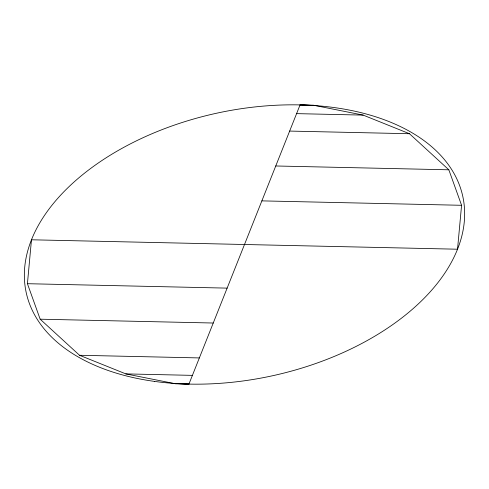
<?xml version="1.0" encoding="UTF-8"?>
<svg xmlns="http://www.w3.org/2000/svg" width="489" height="489" viewBox="0 0 489 489"><rect width="100%" height="100%" fill="white"/><g stroke="black" fill="none" stroke-linecap="round" stroke-linejoin="round"><path stroke-width="0.73" d="M27.427 283.706L31.473 239.787L457.527 249.213L461.573 205.294L448.835 169.805L409.47 133.729L363.156 115.104L313.376 105.202L300.063 104.903L188.937 384.097L175.624 383.798L125.844 373.896L79.53 355.271L40.165 319.195L27.427 283.706L227.134 288.125M296.591 113.631L363.156 115.104M289.641 131.076L409.47 133.729M275.753 165.979L448.835 169.805M261.866 200.875L461.573 205.294M40.165 319.195L213.247 323.021M79.53 355.271L199.359 357.924M125.844 373.896L192.409 375.369M300.063 104.903L315.515 105.624M173.485 383.376L188.937 384.097M154.383 381.383A223.528 134.212 -12.5 0 0 463.511 200.135A223.528 134.212 -12.5 0 0 115.606 151.987A223.528 134.212 -12.5 0 0 154.383 381.383"/></g></svg>
